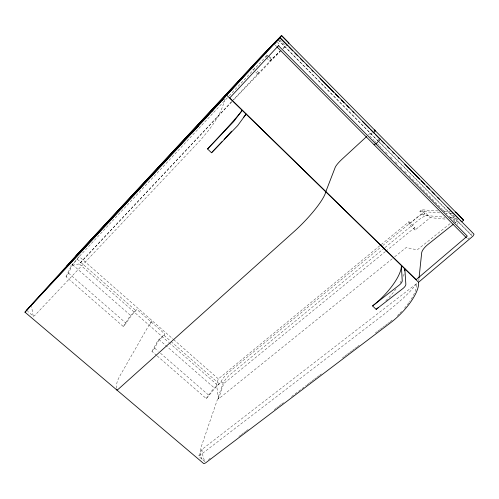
<?xml version="1.0" encoding="UTF-8"?>
<svg xmlns="http://www.w3.org/2000/svg" width="499" height="499" viewBox="0 0 499 499"><rect width="100%" height="100%" fill="white"/><g stroke="black" fill="none" stroke-linecap="round" stroke-linejoin="round"><path stroke-width="0.37" stroke-dasharray="2.5 1.87" d="M116.635 388.347L116.841 383.375A43.825 7.067 -49 0 1 119.922 375.834L150.929 321.743L152.083 320.664L149.369 325.41M418.742 280.744L418.979 278.461M204.977 461.669A4.878 1.509 -51.8 0 1 204.596 461.35L198.658 456.317L200.536 451.651L202.001 449.412L416.634 283.6L416.079 288.672A34.662 12.675 -44.9 0 1 409.567 301.652M202.001 449.412L202.058 452.942L204.596 461.35M224.681 99.251C221.344 115.25 210.428 128.567 199.974 140.662L34.911 315.337L33.502 316.279L27.676 311.357M392.276 258.763L218.493 398.944L223.708 383.612L385.265 251.671M218.493 398.944L216.479 384.236L218.369 378.916L408.937 221.718L414.806 227.544L415.074 230.039L430.288 217.645L446.281 219.18M457.377 224.425L457.895 222.984L459.791 221.325M156.636 355.45L151.964 351.396L154.621 348.102L158.838 340.143L164.065 335.39L164.82 333.943L136.913 309.43C131.543 314.439 127.987 320.876 123.378 326.558L66.049 276.745L68.544 273.159L72.455 264.607L77.382 259.337L78.087 257.777L228.617 96.444M66.049 276.745L71.357 265.518L79.185 256.598L173.016 339.058M151.964 351.396L157.672 340.948L164.82 333.943M123.378 326.558L128.917 317.819A3.817 0.437 -48.3 0 1 132.36 313.796L136.913 309.43M157.216 355.962L206.268 398.582C211.121 393.362 214.907 387.286 220.508 382.839A9.306 2.489 -49.4 0 1 228.317 372.678L382.234 245.982M206.268 398.582L212.094 390.449L215.711 386.769L221.712 381.854L223.708 383.612M416.634 283.6C407.427 295.895 394.977 305.319 383.157 314.963L198.658 456.317M255.731 71.962L257.79 74.008L258.838 72.698L255.781 69.66M428.061 215.412L423.557 215.013L419.884 211.339L421.324 209.748L438.259 210.958M423.557 215.013L424.998 213.422L421.324 209.748M268.655 56.861L267.127 55.333L265.593 56.992L267.77 54.834L266.772 53.836M266.609 58.015L269.672 61.078L280.114 51.116M229.153 95.877L267.127 55.333M231.636 101.615L79.229 263.927L70.191 265.599M232.172 101.047L258.838 72.698M231.648 101.921L79.229 263.927L168.631 342.289M233.782 99.657L280.12 51.54M257.79 74.008L271.918 58.988L268.805 55.876M283.264 48.434L286.931 44.891M372.173 132.74L369.566 135.815L373.957 140.244M378.254 139.845L379.739 138.423M282.896 48.522L286.239 45.409M269.672 61.078L281.162 50.387M368.381 134.948L371.225 132.329M471.873 235.765L470.881 234.411L472.391 233.108M390.243 321.699L393.561 318.886M382.839 245.489L416.509 217.776A13.267 4.061 -43.3 0 1 424.998 213.422M415.074 230.039L409.155 224.176L424.337 211.682L430.288 217.645M384.373 248.072L230.295 374.431A9.3 2.52 -49.5 0 0 222.504 384.598L201.677 445.507A42.671 13.124 -50.7 0 0 200.61 454.495L202.513 460.939M384.972 247.579L418.68 219.94A13.261 4.111 -43.3 0 1 427.194 215.624L444.89 217.215M385.87 251.178L414.806 227.544M394.697 256.804L406.205 247.529L417.208 249.874L450.435 223.352M453.454 220.945L454.658 219.978L449.493 216.778M455.269 222.722L458.282 220.327L451.832 213.809L446.649 213.41M208.463 459.604L210.328 458.194M238.865 436.544L240.724 435.128M241.348 434.66L243.206 433.244M243.83 432.776L245.689 431.367M246.313 430.893L248.171 429.483M274.225 409.716L276.09 408.301M276.708 407.833L278.573 406.417M279.191 405.949L281.049 404.539M281.673 404.065L283.532 402.656M291.597 396.537L306.486 385.24M307.11 384.766L308.968 383.357M309.592 382.889L311.451 381.473M312.075 381.005L313.933 379.589M314.551 379.121L316.416 377.712M317.033 377.238L318.898 375.828M319.516 375.354L321.381 373.944M342.47 357.939L344.335 356.529M344.952 356.061L346.811 354.646M347.435 354.178L349.294 352.762M349.918 352.294L351.776 350.884M352.4 350.41L354.259 349.001M354.876 348.527L356.741 347.117M357.359 346.643L359.224 345.233M375.354 332.995L377.213 331.586M377.837 331.111L379.695 329.702M380.313 329.234L382.178 327.818M382.795 327.35L384.66 325.934M385.278 325.467L387.143 324.051M387.76 323.583L389.619 322.173M467.526 238.902L469.228 237.867M444.416 211.395L450.572 211.838M419.884 211.339L440.586 212.942M451.046 217.77L455.662 218.182M453.136 219.834L454.658 219.978M68.544 273.159L126.128 323.296M154.621 348.102L158.139 351.165M160.485 353.211L209.162 395.595M158.894 339.47L214.358 387.979M72.455 264.607L130.913 315.724M77.382 259.337L136.046 310.808M164.065 335.39L170.496 341.035M171.076 341.547L219.597 384.124M169.211 342.801L216.479 384.236M173.596 339.57L218.369 378.916M253.779 67.671L254.758 68.644M252.687 68.943L253.673 69.922M269.167 57.373L271.207 59.418M278.741 40.269L378.217 141.148M378.304 140.874L470.881 234.411M278.037 39.939L471.324 235.21M374.506 140.799L378.897 145.228M379.446 145.783L383.288 149.663M385.484 151.877L388.228 154.646M390.424 156.861L392.619 159.075M395.364 161.844L397.56 164.059M400.304 166.828L401.951 168.487M404.695 171.257L406.885 173.471M409.08 175.685L411.825 178.455M412.374 179.01L416.216 182.89M416.765 183.439L442.563 209.468M443.112 210.023L446.948 213.903M449.144 216.117L451.888 218.886M454.084 221.101L456.279 223.315M275.267 45.191L276.365 46.295M279.621 39.727L285.852 46.027M277.55 41.797L279.627 45.839M33.196 316.035L31.549 306.554M408.937 221.718L409.155 224.176M451.832 213.809A4.99 1.634 -42.1 0 1 453.067 212.961M408.731 302.831A34.662 12.675 -44.9 0 1 404.514 308.195M401.576 311.463A34.662 12.675 -44.9 0 1 399.531 313.572M399.013 314.089A34.662 12.675 -44.9 0 1 397.441 315.605M404.103 273.963A37.344 12.7 -45.1 0 1 402.843 277.413M401.096 280.999A37.344 12.7 -45.1 0 1 400.086 282.79M396.031 288.927A37.344 12.7 -45.1 0 1 385.827 300.772"/><path stroke-width="0.75" d="M419.06 277.7L421.705 252.613A8.533 2.913 -43.1 0 1 427.574 244.76L453.46 224.157M31.537 305.812L31.736 304.515L225.012 97.006M116.573 389.769A7.136 1.16 -49.5 0 0 118.824 388.733L294.229 231.43A38.348 7.385 -46.1 0 0 325.778 191.791L335.234 167.315A8.789 1.578 -45.2 0 1 341.634 159.574L366.671 136.52M31.736 304.515L24.95 312.174L203.143 463.084A6.942 2.152 -51.8 0 0 205.975 462.617L390.399 322.897A37.169 13.592 -44.9 0 0 418.58 282.259L472.946 236.133L474.05 234.224L280.126 37.637L278.417 39.558M287.829 45.933L279.64 37.65L281.604 35.479L288.927 42.895L288.466 43.332M279.64 37.65L274.169 44.087L276.059 42.066M251.203 67.471L252.307 66.211M30.988 305.344L26.572 310.422L27.713 309.224M222.142 100.205L250.311 69.049M31.487 304.746L76.989 254.671L265.275 52.339L276.858 40.45M217.789 104.99L223.745 98.496M75.892 255.85L260.871 56.905L281.604 35.479M212.15 111.146L219.08 103.624M205.632 118.213L213.017 110.235M206.006 117.845L191.385 133.607M66.429 266.298L278.585 38.679M280.126 37.637L226.696 95.197L418.58 282.259M198.745 125.648L24.962 312.181M207.515 148.952L233.601 121.694L242.227 110.335A39.427 1.441 -47 0 1 207.515 148.952L211.52 152.763L237.667 125.629L246.082 114.096A39.377 1.722 -47 0 1 243.387 117.608M373.545 132.634L375.404 130.838L374.936 130.021L374.238 130.189M375.972 144.018L380.275 139.364L379.739 138.423M455.188 212.169L456.098 212.231L463.59 220.159L461.7 221.812L460.053 220.146M374.088 144.754L375.66 143.5M372.566 305.937L399.3 285.035A3.992 1.41 -44.4 0 0 402.238 280.862L401.358 265.474A37.388 12.475 -45.2 0 1 372.566 305.937L376.146 309.343L402.924 288.541A3.986 1.435 -44.3 0 0 405.849 284.368L404.82 268.849A37.344 12.7 -45.1 0 1 404.758 270.851M276.914 46.85L466.434 237.798M281.461 35.685L463.59 220.159M288.921 47.037L292.745 50.904M294.928 53.112L297.66 55.869M300.386 58.633L303.118 61.396M306.392 64.708L308.033 66.367M311.85 70.228L312.942 71.332M320.04 78.511L333.688 92.321M335.328 93.974L338.603 97.293M341.335 100.05L344.061 102.813M346.793 105.576L348.976 107.784M352.799 111.651L353.891 112.755M362.623 121.588L369.173 128.218M370.264 129.322L374.637 133.744M375.735 134.849L379.564 138.728M381.754 140.943L384.492 143.712M387.23 146.481L389.42 148.696M392.707 152.02L394.347 153.68M398.183 157.559L399.275 158.67M404.751 164.208L419.534 179.16M421.181 180.825L424.462 184.143M426.657 186.364L429.389 189.133M432.128 191.903L434.323 194.117M437.604 197.442L439.251 199.101M447.46 207.409L458.961 219.042M378.491 307.465A37.344 12.7 -45.1 0 1 376.146 309.343M231.655 131.156A39.377 1.722 -47 0 1 224.076 139.458M221.961 141.741A39.377 1.722 -47 0 1 211.52 152.763M278.467 45.69L229.74 97.923L416.135 279.652L467.289 236.108L278.467 45.69"/></g></svg>
